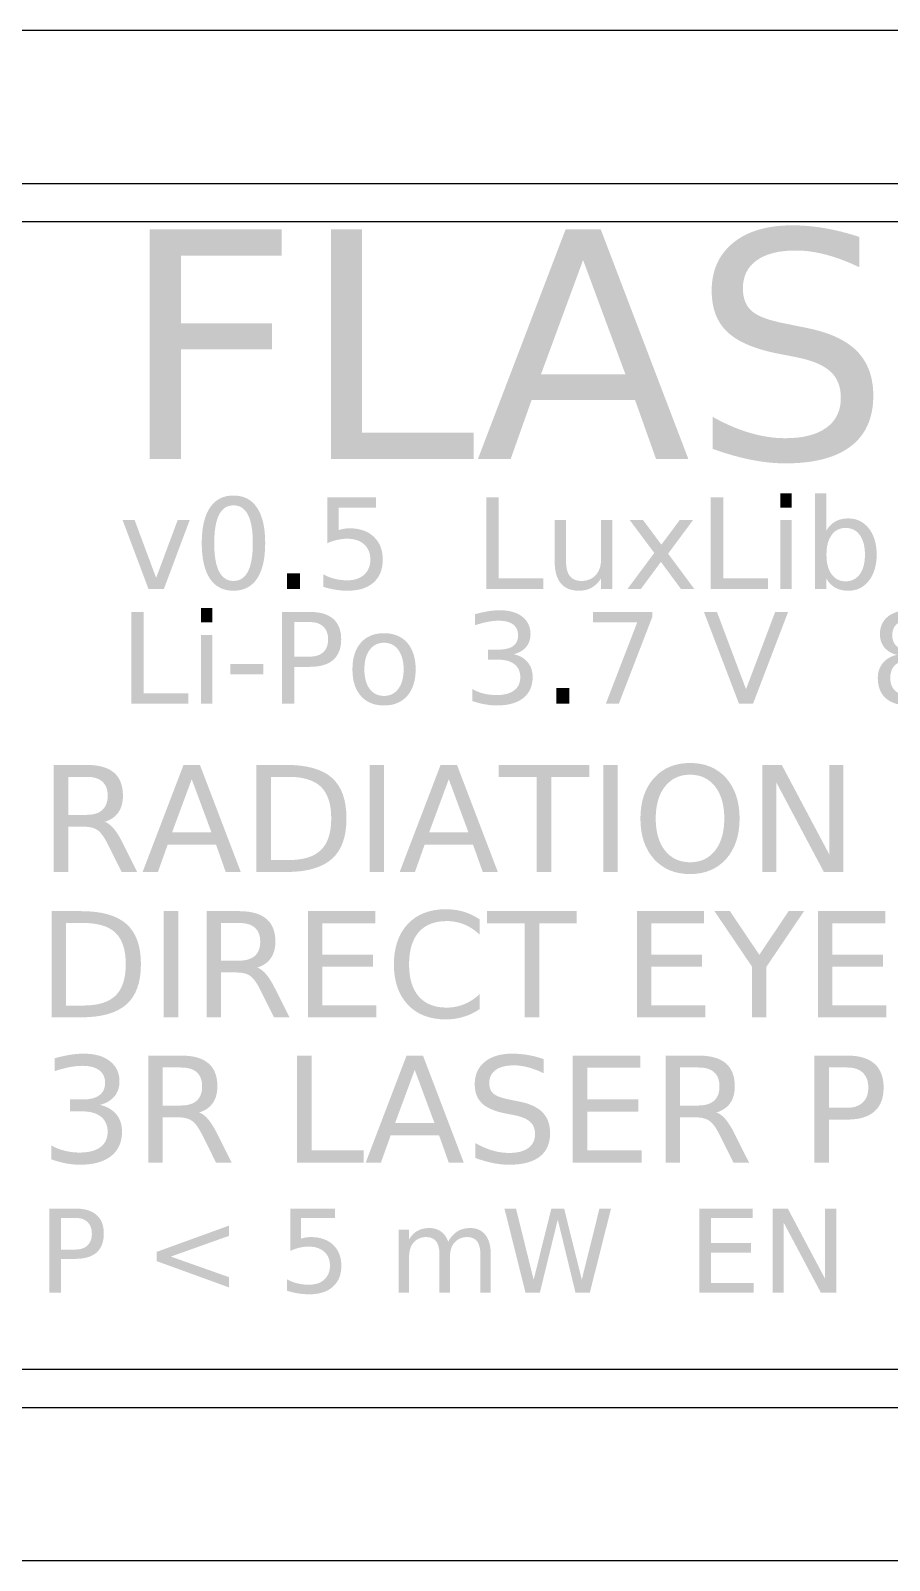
# Model space of a CAD drawing. Header units: millimetres. Extents: x 0 to 94.4, y -10 to 10.
# Drawn here: x 15.15 to 26.37, y -10 to 10 of the extents above; entities that cross this region are included whole.
import ezdxf

# ---------------------------------------------------------------- set-up
doc = ezdxf.new("R2010")
doc.units = ezdxf.units.MM
doc.layers.add('MARK', color=1, linetype='Continuous')
doc.layers.add('REF', color=8, linetype='Continuous')

msp = doc.modelspace()

# ---------------------------------------------------------------- hatches: boundary and pattern name
at = {"layer": 'MARK'}
for points in [[(16.704, 7.4), (18.428, 7.4), (18.428, 7.058), (17.11, 7.058), (17.11, 6.174), (18.299, 6.174), (18.299, 5.833), (17.11, 5.833), (17.11, 4.4), (16.704, 4.4), (16.704, 7.4)], [(19.071, 7.4), (19.477, 7.4), (19.477, 4.742), (20.938, 4.742), (20.938, 4.4), (19.071, 4.4), (19.071, 7.4)], [(21.1, 3.9), (21.262, 3.9), (21.262, 2.837), (21.847, 2.837), (21.847, 2.7), (21.1, 2.7), (21.1, 3.9)], [(24.034, 3.9), (24.197, 3.9), (24.197, 2.837), (24.781, 2.837), (24.781, 2.7), (24.034, 2.7), (24.034, 3.9)], [(24.945, 3.951), (25.093, 3.951), (25.093, 3.763), (24.945, 3.763), (24.945, 3.951)], [(16.349, 3.6), (16.506, 3.6), (16.787, 2.845), (17.068, 3.6), (17.225, 3.6), (16.888, 2.7), (16.687, 2.7), (16.349, 3.6)], [(23.802, 3.6), (23.477, 3.162), (23.819, 2.7), (23.645, 2.7), (23.383, 3.054), (23.121, 2.7), (22.946, 2.7), (23.296, 3.171), (22.976, 3.6), (23.15, 3.6), (23.389, 3.28), (23.628, 3.6), (23.802, 3.6)], [(24.945, 3.6), (25.093, 3.6), (25.093, 2.7), (24.945, 2.7), (24.945, 3.6)], [(18.497, 2.904), (18.667, 2.904), (18.667, 2.7), (18.497, 2.7), (18.497, 2.904)], [(17.372, 2.451), (17.52, 2.451), (17.52, 2.263), (17.372, 2.263), (17.372, 2.451)], [(16.462, 2.4), (16.624, 2.4), (16.624, 1.337), (17.208, 1.337), (17.208, 1.2), (16.462, 1.2), (16.462, 2.4)], [(22.497, 2.4), (23.269, 2.4), (23.269, 2.331), (22.833, 1.2), (22.663, 1.2), (23.073, 2.263), (22.497, 2.263), (22.497, 2.4)], [(24.403, 1.2), (23.945, 2.4), (24.115, 2.4), (24.495, 1.39), (24.876, 2.4), (25.045, 2.4), (24.587, 1.2), (24.403, 1.2)], [(17.372, 2.1), (17.52, 2.1), (17.52, 1.2), (17.372, 1.2), (17.372, 2.1)], [(17.755, 1.717), (18.188, 1.717), (18.188, 1.585), (17.755, 1.585), (17.755, 1.717)], [(22.015, 1.404), (22.184, 1.404), (22.184, 1.2), (22.015, 1.2), (22.015, 1.404)], [(19.576, 0.4), (19.766, 0.4), (19.766, -1), (19.576, -1), (19.576, 0.4)], [(21.262, 0.4), (22.447, 0.4), (22.447, 0.241), (21.95, 0.241), (21.95, -1), (21.759, -1), (21.759, 0.241), (21.262, 0.241), (21.262, 0.4)], [(22.629, 0.4), (22.819, 0.4), (22.819, -1), (22.629, -1), (22.629, 0.4)], [(24.707, 0.4), (24.962, 0.4), (25.583, -0.771), (25.583, 0.4), (25.767, 0.4), (25.767, -1), (25.512, -1), (24.891, 0.171), (24.891, -1), (24.707, -1), (24.707, 0.4)], [(16.887, -1.512), (17.075, -1.512), (17.075, -2.9), (16.887, -2.9), (16.887, -1.512)], [(18.771, -1.512), (19.649, -1.512), (19.649, -1.67), (18.959, -1.67), (18.959, -2.081), (19.62, -2.081), (19.62, -2.239), (18.959, -2.239), (18.959, -2.742), (19.665, -2.742), (19.665, -2.9), (18.771, -2.9), (18.771, -1.512)], [(21.111, -1.512), (22.284, -1.512), (22.284, -1.67), (21.792, -1.67), (21.792, -2.9), (21.603, -2.9), (21.603, -1.67), (21.111, -1.67), (21.111, -1.512)], [(23.071, -1.512), (23.948, -1.512), (23.948, -1.67), (23.258, -1.67), (23.258, -2.081), (23.919, -2.081), (23.919, -2.239), (23.258, -2.239), (23.258, -2.742), (23.965, -2.742), (23.965, -2.9), (23.071, -2.9), (23.071, -1.512)], [(24.083, -1.512), (24.285, -1.512), (24.669, -2.083), (25.051, -1.512), (25.253, -1.512), (24.762, -2.239), (24.762, -2.9), (24.574, -2.9), (24.574, -2.239), (24.083, -1.512)], [(25.436, -1.512), (26.314, -1.512), (26.314, -1.67), (25.624, -1.67), (25.624, -2.081), (26.285, -2.081), (26.285, -2.239), (25.624, -2.239), (25.624, -2.742), (26.33, -2.742), (26.33, -2.9), (25.436, -2.9), (25.436, -1.512)], [(18.628, -3.4), (18.818, -3.4), (18.818, -4.641), (19.499, -4.641), (19.499, -4.8), (18.628, -4.8), (18.628, -3.4)], [(22.231, -3.4), (23.116, -3.4), (23.116, -3.559), (22.42, -3.559), (22.42, -3.974), (23.087, -3.974), (23.087, -4.133), (22.42, -4.133), (22.42, -4.641), (23.133, -4.641), (23.133, -4.8), (22.231, -4.8), (22.231, -3.4)], [(21.338, -5.4), (21.489, -5.4), (21.72, -6.33), (21.951, -5.4), (22.118, -5.4), (22.349, -6.33), (22.58, -5.4), (22.731, -5.4), (22.454, -6.5), (22.267, -6.5), (22.035, -5.545), (21.801, -6.5), (21.614, -6.5), (21.338, -5.4)], [(23.887, -5.4), (24.583, -5.4), (24.583, -5.525), (24.036, -5.525), (24.036, -5.851), (24.56, -5.851), (24.56, -5.976), (24.036, -5.976), (24.036, -6.375), (24.596, -6.375), (24.596, -6.5), (23.887, -6.5), (23.887, -5.4)], [(24.841, -5.4), (25.041, -5.4), (25.529, -6.32), (25.529, -5.4), (25.673, -5.4), (25.673, -6.5), (25.473, -6.5), (24.985, -5.58), (24.985, -6.5), (24.841, -6.5), (24.841, -5.4)], [(17.739, -5.757), (16.979, -6.028), (17.739, -6.297), (17.739, -6.431), (16.795, -6.088), (16.795, -5.966), (17.739, -5.623), (17.739, -5.757)]]:
    msp.add_hatch(color=256, dxfattribs=at).paths.add_polyline_path(points)
h = msp.add_hatch(color=256, dxfattribs=at)
h.paths.add_polyline_path([(22.137, 7.4), (22.597, 7.4), (23.741, 4.4), (23.319, 4.4), (23.045, 5.17), (21.693, 5.17), (21.42, 4.4), (20.992, 4.4), (22.137, 7.4)])
h.paths.add_polyline_path([(22.366, 7), (21.816, 5.507), (22.919, 5.507), (22.366, 7)], flags=0)
h = msp.add_hatch(color=256, dxfattribs=at)
edge = h.paths.add_edge_path()
edge.add_line((25.977, 7.302), (25.977, 6.906))
edge.add_spline(control_points=[(25.977, 6.906), (25.823, 6.979), (25.678, 7.034), (25.541, 7.07), (25.404, 7.107), (25.273, 7.125), (25.145, 7.125), (24.924, 7.125), (24.754, 7.082), (24.634, 6.996), (24.514, 6.91), (24.454, 6.788), (24.454, 6.63), (24.454, 6.498), (24.494, 6.398), (24.574, 6.33), (24.653, 6.262), (24.804, 6.208), (25.027, 6.166)], knot_values=[0, 0, 0, 0, 1, 1, 1, 2, 2, 2, 3, 3, 3, 4, 4, 4, 5, 5, 5, 6, 6, 6, 6], degree=3, periodic=0)
edge.add_line((25.027, 6.166), (25.272, 6.116))
edge.add_spline(control_points=[(25.272, 6.116), (25.575, 6.058), (25.798, 5.957), (25.942, 5.812), (26.086, 5.666), (26.158, 5.472), (26.158, 5.228), (26.158, 4.937), (26.061, 4.717), (25.866, 4.567), (25.671, 4.417), (25.385, 4.342), (25.009, 4.342), (24.867, 4.342), (24.716, 4.358), (24.556, 4.39), (24.395, 4.422), (24.23, 4.47), (24.058, 4.533)], knot_values=[0, 0, 0, 0, 1, 1, 1, 2, 2, 2, 3, 3, 3, 4, 4, 4, 5, 5, 5, 6, 6, 6, 6], degree=3, periodic=0)
edge.add_line((24.058, 4.533), (24.058, 4.951))
edge.add_spline(control_points=[(24.058, 4.951), (24.223, 4.858), (24.384, 4.788), (24.542, 4.742), (24.701, 4.695), (24.856, 4.671), (25.009, 4.671), (25.24, 4.671), (25.419, 4.717), (25.545, 4.808), (25.671, 4.899), (25.734, 5.029), (25.734, 5.198), (25.734, 5.345), (25.689, 5.46), (25.598, 5.543), (25.508, 5.626), (25.36, 5.689), (25.153, 5.73)], knot_values=[0, 0, 0, 0, 1, 1, 1, 2, 2, 2, 3, 3, 3, 4, 4, 4, 5, 5, 5, 6, 6, 6, 6], degree=3, periodic=0)
edge.add_line((25.153, 5.73), (24.906, 5.778))
edge.add_spline(control_points=[(24.906, 5.778), (24.603, 5.839), (24.384, 5.933), (24.249, 6.062), (24.114, 6.19), (24.046, 6.369), (24.046, 6.598), (24.046, 6.863), (24.14, 7.072), (24.326, 7.225), (24.513, 7.378), (24.771, 7.454), (25.099, 7.454), (25.24, 7.454), (25.383, 7.442), (25.529, 7.416), (25.675, 7.391), (25.824, 7.352), (25.977, 7.302)], knot_values=[0, 0, 0, 0, 1, 1, 1, 2, 2, 2, 3, 3, 3, 4, 4, 4, 5, 5, 5, 6, 6, 6, 6], degree=3, periodic=0)
h = msp.add_hatch(color=256, dxfattribs=at)
edge = h.paths.add_edge_path()
edge.add_spline(control_points=[(17.797, 3.922), (17.932, 3.922), (18.035, 3.869), (18.106, 3.762), (18.177, 3.656), (18.212, 3.501), (18.212, 3.299), (18.212, 3.097), (18.177, 2.943), (18.106, 2.836), (18.035, 2.73), (17.932, 2.677), (17.797, 2.677), (17.663, 2.677), (17.56, 2.73), (17.489, 2.836), (17.418, 2.943), (17.383, 3.097), (17.383, 3.299), (17.383, 3.501), (17.418, 3.656), (17.489, 3.762), (17.56, 3.869), (17.663, 3.922), (17.797, 3.922)], knot_values=[0, 0, 0, 0, 1, 1, 1, 2, 2, 2, 3, 3, 3, 4, 4, 4, 5, 5, 5, 6, 6, 6, 7, 7, 7, 8, 8, 8, 8], degree=3, periodic=0)
edge = h.paths.add_edge_path(flags=0)
edge.add_spline(control_points=[(17.797, 3.793), (17.714, 3.793), (17.651, 3.752), (17.609, 3.67), (17.567, 3.587), (17.546, 3.464), (17.546, 3.299), (17.546, 3.134), (17.567, 3.011), (17.609, 2.929), (17.651, 2.846), (17.714, 2.805), (17.797, 2.805), (17.882, 2.805), (17.945, 2.846), (17.987, 2.929), (18.029, 3.011), (18.05, 3.134), (18.05, 3.299), (18.05, 3.464), (18.029, 3.587), (17.987, 3.67), (17.945, 3.752), (17.882, 3.793), (17.797, 3.793)], knot_values=[0, 0, 0, 0, 1, 1, 1, 2, 2, 2, 3, 3, 3, 4, 4, 4, 5, 5, 5, 6, 6, 6, 7, 7, 7, 8, 8, 8, 8], degree=3, periodic=0)
h = msp.add_hatch(color=256, dxfattribs=at)
edge = h.paths.add_edge_path()
edge.add_line((19.022, 3.9), (19.66, 3.9))
edge.add_line((19.66, 3.9), (19.66, 3.763))
edge.add_line((19.66, 3.763), (19.171, 3.763))
edge.add_line((19.171, 3.763), (19.171, 3.469))
edge.add_spline(control_points=[(19.171, 3.469), (19.195, 3.477), (19.218, 3.483), (19.242, 3.487), (19.265, 3.491), (19.289, 3.493), (19.312, 3.493), (19.446, 3.493), (19.553, 3.457), (19.631, 3.383), (19.709, 3.31), (19.748, 3.21), (19.748, 3.085), (19.748, 2.956), (19.708, 2.856), (19.628, 2.784), (19.547, 2.712), (19.434, 2.677), (19.288, 2.677), (19.237, 2.677), (19.186, 2.681), (19.134, 2.69), (19.081, 2.698), (19.027, 2.711), (18.972, 2.728)], knot_values=[0, 0, 0, 0, 1, 1, 1, 2, 2, 2, 3, 3, 3, 4, 4, 4, 5, 5, 5, 6, 6, 6, 7, 7, 7, 8, 8, 8, 8], degree=3, periodic=0)
edge.add_line((18.972, 2.728), (18.972, 2.891))
edge.add_spline(control_points=[(18.972, 2.891), (19.02, 2.865), (19.07, 2.845), (19.121, 2.833), (19.173, 2.82), (19.227, 2.813), (19.284, 2.813), (19.377, 2.813), (19.45, 2.838), (19.505, 2.886), (19.559, 2.935), (19.586, 3.001), (19.586, 3.085), (19.586, 3.169), (19.559, 3.235), (19.505, 3.284), (19.45, 3.332), (19.377, 3.357), (19.284, 3.357), (19.241, 3.357), (19.198, 3.352), (19.155, 3.342), (19.111, 3.333), (19.067, 3.318), (19.022, 3.297)], knot_values=[0, 0, 0, 0, 1, 1, 1, 2, 2, 2, 3, 3, 3, 4, 4, 4, 5, 5, 5, 6, 6, 6, 7, 7, 7, 8, 8, 8, 8], degree=3, periodic=0)
edge.add_line((19.022, 3.297), (19.022, 3.9))
h = msp.add_hatch(color=256, dxfattribs=at)
edge = h.paths.add_edge_path()
edge.add_spline(control_points=[(25.546, 3.464), (25.577, 3.517), (25.616, 3.557), (25.663, 3.583), (25.711, 3.609), (25.767, 3.622), (25.833, 3.622), (25.943, 3.622), (26.031, 3.578), (26.1, 3.492), (26.168, 3.405), (26.202, 3.291), (26.202, 3.149), (26.202, 3.008), (26.168, 2.894), (26.1, 2.807), (26.031, 2.72), (25.943, 2.677), (25.833, 2.677), (25.767, 2.677), (25.711, 2.69), (25.663, 2.716), (25.616, 2.742), (25.577, 2.781), (25.546, 2.835)], knot_values=[0, 0, 0, 0, 1, 1, 1, 2, 2, 2, 3, 3, 3, 4, 4, 4, 5, 5, 5, 6, 6, 6, 7, 7, 7, 8, 8, 8, 8], degree=3, periodic=0)
edge.add_line((25.546, 2.835), (25.546, 2.7))
edge.add_line((25.546, 2.7), (25.397, 2.7))
edge.add_line((25.397, 2.7), (25.397, 3.951))
edge.add_line((25.397, 3.951), (25.546, 3.951))
edge.add_line((25.546, 3.951), (25.546, 3.464))
edge = h.paths.add_edge_path(flags=0)
edge.add_spline(control_points=[(26.049, 3.149), (26.049, 3.258), (26.026, 3.343), (25.982, 3.405), (25.937, 3.467), (25.875, 3.498), (25.797, 3.498), (25.719, 3.498), (25.657, 3.467), (25.613, 3.405), (25.568, 3.343), (25.546, 3.258), (25.546, 3.149), (25.546, 3.041), (25.568, 2.955), (25.613, 2.893), (25.657, 2.831), (25.719, 2.8), (25.797, 2.8), (25.875, 2.8), (25.937, 2.831), (25.982, 2.893), (26.026, 2.955), (26.049, 3.041), (26.049, 3.149)], knot_values=[0, 0, 0, 0, 1, 1, 1, 2, 2, 2, 3, 3, 3, 4, 4, 4, 5, 5, 5, 6, 6, 6, 7, 7, 7, 8, 8, 8, 8], degree=3, periodic=0)
h = msp.add_hatch(color=256, dxfattribs=at)
edge = h.paths.add_edge_path()
edge.add_line((21.995, 3.055), (21.995, 3.6))
edge.add_line((21.995, 3.6), (22.143, 3.6))
edge.add_line((22.143, 3.6), (22.143, 3.061))
edge.add_spline(control_points=[(22.143, 3.061), (22.143, 2.976), (22.16, 2.912), (22.193, 2.869), (22.226, 2.827), (22.276, 2.805), (22.343, 2.805), (22.422, 2.805), (22.486, 2.831), (22.532, 2.882), (22.578, 2.933), (22.601, 3.002), (22.601, 3.09)], knot_values=[0, 0, 0, 0, 1, 1, 1, 2, 2, 2, 3, 3, 3, 4, 4, 4, 4], degree=3, periodic=0)
edge.add_line((22.601, 3.09), (22.601, 3.6))
edge.add_line((22.601, 3.6), (22.749, 3.6))
edge.add_line((22.749, 3.6), (22.749, 2.7))
edge.add_line((22.749, 2.7), (22.601, 2.7))
edge.add_line((22.601, 2.7), (22.601, 2.838))
edge.add_spline(control_points=[(22.601, 2.838), (22.566, 2.784), (22.524, 2.743), (22.476, 2.716), (22.429, 2.69), (22.374, 2.677), (22.311, 2.677), (22.208, 2.677), (22.129, 2.709), (22.076, 2.773), (22.022, 2.837), (21.995, 2.931), (21.995, 3.055)], knot_values=[0, 0, 0, 0, 1, 1, 1, 2, 2, 2, 3, 3, 3, 4, 4, 4, 4], degree=3, periodic=0)
h = msp.add_hatch(color=256, dxfattribs=at)
edge = h.paths.add_edge_path()
edge.add_spline(control_points=[(21.459, 1.847), (21.537, 1.83), (21.598, 1.796), (21.641, 1.743), (21.685, 1.691), (21.707, 1.626), (21.707, 1.549), (21.707, 1.43), (21.666, 1.339), (21.585, 1.274), (21.503, 1.209), (21.387, 1.177), (21.237, 1.177), (21.187, 1.177), (21.135, 1.182), (21.082, 1.192), (21.029, 1.201), (20.974, 1.216), (20.917, 1.236)], knot_values=[0, 0, 0, 0, 1, 1, 1, 2, 2, 2, 3, 3, 3, 4, 4, 4, 5, 5, 5, 6, 6, 6, 6], degree=3, periodic=0)
edge.add_line((20.917, 1.236), (20.917, 1.393))
edge.add_spline(control_points=[(20.917, 1.393), (20.962, 1.367), (21.011, 1.347), (21.065, 1.333), (21.118, 1.32), (21.174, 1.313), (21.233, 1.313), (21.334, 1.313), (21.412, 1.333), (21.465, 1.374), (21.519, 1.414), (21.545, 1.472), (21.545, 1.549), (21.545, 1.62), (21.52, 1.675), (21.471, 1.715), (21.421, 1.755), (21.352, 1.775), (21.264, 1.775)], knot_values=[0, 0, 0, 0, 1, 1, 1, 2, 2, 2, 3, 3, 3, 4, 4, 4, 5, 5, 5, 6, 6, 6, 6], degree=3, periodic=0)
edge.add_line((21.264, 1.775), (21.124, 1.775))
edge.add_line((21.124, 1.775), (21.124, 1.908))
edge.add_line((21.124, 1.908), (21.27, 1.908))
edge.add_spline(control_points=[(21.27, 1.908), (21.35, 1.908), (21.411, 1.924), (21.454, 1.956), (21.496, 1.988), (21.517, 2.034), (21.517, 2.094), (21.517, 2.155), (21.495, 2.203), (21.452, 2.236), (21.408, 2.269), (21.345, 2.285), (21.264, 2.285), (21.219, 2.285), (21.172, 2.28), (21.121, 2.271), (21.07, 2.261), (21.014, 2.246), (20.953, 2.226)], knot_values=[0, 0, 0, 0, 1, 1, 1, 2, 2, 2, 3, 3, 3, 4, 4, 4, 5, 5, 5, 6, 6, 6, 6], degree=3, periodic=0)
edge.add_line((20.953, 2.226), (20.953, 2.37))
edge.add_spline(control_points=[(20.953, 2.37), (21.015, 2.387), (21.072, 2.4), (21.126, 2.409), (21.18, 2.417), (21.231, 2.422), (21.278, 2.422), (21.402, 2.422), (21.499, 2.394), (21.571, 2.338), (21.643, 2.282), (21.679, 2.206), (21.679, 2.111), (21.679, 2.044), (21.66, 1.988), (21.622, 1.942), (21.584, 1.896), (21.529, 1.865), (21.459, 1.847)], knot_values=[0, 0, 0, 0, 1, 1, 1, 2, 2, 2, 3, 3, 3, 4, 4, 4, 5, 5, 5, 6, 6, 6, 6], degree=3, periodic=0)
h = msp.add_hatch(color=256, dxfattribs=at)
edge = h.paths.add_edge_path()
edge.add_spline(control_points=[(26.466, 1.839), (26.396, 1.856), (26.342, 1.889), (26.303, 1.936), (26.264, 1.984), (26.245, 2.042), (26.245, 2.111), (26.245, 2.207), (26.279, 2.282), (26.347, 2.338), (26.416, 2.394), (26.509, 2.422), (26.628, 2.422), (26.748, 2.422), (26.841, 2.394), (26.91, 2.338), (26.978, 2.282), (27.012, 2.207), (27.012, 2.111), (27.012, 2.042), (26.992, 1.984), (26.953, 1.936), (26.914, 1.889), (26.86, 1.856), (26.791, 1.839)], knot_values=[0, 0, 0, 0, 1, 1, 1, 2, 2, 2, 3, 3, 3, 4, 4, 4, 5, 5, 5, 6, 6, 6, 7, 7, 7, 8, 8, 8, 8], degree=3, periodic=0)
edge.add_spline(control_points=[(26.791, 1.839), (26.87, 1.821), (26.931, 1.785), (26.974, 1.732), (27.018, 1.679), (27.04, 1.614), (27.04, 1.538), (27.04, 1.421), (27.004, 1.332), (26.933, 1.27), (26.862, 1.208), (26.761, 1.177), (26.628, 1.177), (26.496, 1.177), (26.394, 1.208), (26.323, 1.27), (26.252, 1.332), (26.217, 1.421), (26.217, 1.538), (26.217, 1.614), (26.239, 1.679), (26.283, 1.732), (26.327, 1.785), (26.388, 1.821), (26.466, 1.839)], knot_values=[0, 0, 0, 0, 1, 1, 1, 2, 2, 2, 3, 3, 3, 4, 4, 4, 5, 5, 5, 6, 6, 6, 7, 7, 7, 8, 8, 8, 8], degree=3, periodic=0)
edge = h.paths.add_edge_path(flags=0)
edge.add_spline(control_points=[(26.628, 1.77), (26.551, 1.77), (26.49, 1.749), (26.446, 1.708), (26.402, 1.667), (26.38, 1.61), (26.38, 1.538), (26.38, 1.465), (26.402, 1.408), (26.446, 1.367), (26.49, 1.326), (26.551, 1.305), (26.628, 1.305), (26.705, 1.305), (26.766, 1.326), (26.811, 1.368), (26.855, 1.409), (26.877, 1.466), (26.877, 1.538), (26.877, 1.61), (26.855, 1.667), (26.811, 1.708), (26.767, 1.749), (26.706, 1.77), (26.628, 1.77)], knot_values=[0, 0, 0, 0, 1, 1, 1, 2, 2, 2, 3, 3, 3, 4, 4, 4, 5, 5, 5, 6, 6, 6, 7, 7, 7, 8, 8, 8, 8], degree=3, periodic=0)
edge = h.paths.add_edge_path(flags=0)
edge.add_spline(control_points=[(26.406, 2.095), (26.406, 2.033), (26.426, 1.985), (26.465, 1.95), (26.503, 1.915), (26.558, 1.898), (26.628, 1.898), (26.698, 1.898), (26.752, 1.915), (26.792, 1.95), (26.831, 1.985), (26.851, 2.033), (26.851, 2.095), (26.851, 2.158), (26.831, 2.206), (26.792, 2.241), (26.752, 2.276), (26.698, 2.293), (26.628, 2.293), (26.558, 2.293), (26.503, 2.276), (26.465, 2.241), (26.426, 2.206), (26.406, 2.158), (26.406, 2.095)], knot_values=[0, 0, 0, 0, 1, 1, 1, 2, 2, 2, 3, 3, 3, 4, 4, 4, 5, 5, 5, 6, 6, 6, 7, 7, 7, 8, 8, 8, 8], degree=3, periodic=0)
h = msp.add_hatch(color=256, dxfattribs=at)
edge = h.paths.add_edge_path()
edge.add_line((18.43, 2.4), (18.796, 2.4))
edge.add_spline(control_points=[(18.796, 2.4), (18.931, 2.4), (19.033, 2.37), (19.101, 2.309), (19.17, 2.248), (19.205, 2.159), (19.205, 2.042), (19.205, 1.923), (19.17, 1.834), (19.101, 1.773), (19.033, 1.713), (18.931, 1.682), (18.796, 1.682)], knot_values=[0, 0, 0, 0, 1, 1, 1, 2, 2, 2, 3, 3, 3, 4, 4, 4, 4], degree=3, periodic=0)
edge.add_line((18.796, 1.682), (18.592, 1.682))
edge.add_line((18.592, 1.682), (18.592, 1.2))
edge.add_line((18.592, 1.2), (18.43, 1.2))
edge.add_line((18.43, 1.2), (18.43, 2.4))
edge = h.paths.add_edge_path(flags=0)
edge.add_line((18.592, 2.267), (18.592, 1.816))
edge.add_line((18.592, 1.816), (18.796, 1.816))
edge.add_spline(control_points=[(18.796, 1.816), (18.872, 1.816), (18.93, 1.835), (18.972, 1.874), (19.013, 1.913), (19.034, 1.969), (19.034, 2.042), (19.034, 2.113), (19.013, 2.169), (18.972, 2.208), (18.93, 2.247), (18.872, 2.267), (18.796, 2.267)], knot_values=[0, 0, 0, 0, 1, 1, 1, 2, 2, 2, 3, 3, 3, 4, 4, 4, 4], degree=3, periodic=0)
edge.add_line((18.796, 2.267), (18.592, 2.267))
h = msp.add_hatch(color=256, dxfattribs=at)
edge = h.paths.add_edge_path()
edge.add_spline(control_points=[(19.765, 2.122), (19.894, 2.122), (19.995, 2.08), (20.068, 1.997), (20.141, 1.913), (20.178, 1.797), (20.178, 1.649), (20.178, 1.502), (20.141, 1.386), (20.068, 1.302), (19.995, 1.219), (19.894, 1.177), (19.765, 1.177), (19.636, 1.177), (19.535, 1.219), (19.462, 1.302), (19.388, 1.386), (19.352, 1.502), (19.352, 1.649), (19.352, 1.797), (19.388, 1.913), (19.462, 1.997), (19.535, 2.08), (19.636, 2.122), (19.765, 2.122)], knot_values=[0, 0, 0, 0, 1, 1, 1, 2, 2, 2, 3, 3, 3, 4, 4, 4, 5, 5, 5, 6, 6, 6, 7, 7, 7, 8, 8, 8, 8], degree=3, periodic=0)
edge = h.paths.add_edge_path(flags=0)
edge.add_spline(control_points=[(19.765, 1.997), (19.686, 1.997), (19.623, 1.966), (19.577, 1.904), (19.531, 1.842), (19.508, 1.757), (19.508, 1.649), (19.508, 1.542), (19.531, 1.457), (19.576, 1.395), (19.622, 1.333), (19.685, 1.302), (19.765, 1.302), (19.844, 1.302), (19.906, 1.333), (19.952, 1.395), (19.998, 1.457), (20.021, 1.542), (20.021, 1.649), (20.021, 1.756), (19.998, 1.84), (19.952, 1.903), (19.906, 1.965), (19.844, 1.997), (19.765, 1.997)], knot_values=[0, 0, 0, 0, 1, 1, 1, 2, 2, 2, 3, 3, 3, 4, 4, 4, 5, 5, 5, 6, 6, 6, 7, 7, 7, 8, 8, 8, 8], degree=3, periodic=0)
h = msp.add_hatch(color=256, dxfattribs=at)
edge = h.paths.add_edge_path()
edge.add_spline(control_points=[(23.764, 0.425), (23.96, 0.425), (24.117, 0.36), (24.235, 0.228), (24.352, 0.096), (24.411, -0.08), (24.411, -0.301), (24.411, -0.522), (24.352, -0.698), (24.235, -0.83), (24.117, -0.961), (23.96, -1.027), (23.764, -1.027), (23.567, -1.027), (23.41, -0.962), (23.292, -0.83), (23.174, -0.699), (23.115, -0.523), (23.115, -0.301), (23.115, -0.08), (23.174, 0.096), (23.292, 0.228), (23.41, 0.36), (23.567, 0.425), (23.764, 0.425)], knot_values=[0, 0, 0, 0, 1, 1, 1, 2, 2, 2, 3, 3, 3, 4, 4, 4, 5, 5, 5, 6, 6, 6, 7, 7, 7, 8, 8, 8, 8], degree=3, periodic=0)
edge = h.paths.add_edge_path(flags=0)
edge.add_spline(control_points=[(23.764, 0.272), (23.627, 0.272), (23.517, 0.22), (23.436, 0.118), (23.355, 0.015), (23.315, -0.124), (23.315, -0.301), (23.315, -0.478), (23.355, -0.617), (23.436, -0.72), (23.517, -0.822), (23.627, -0.873), (23.764, -0.873), (23.902, -0.873), (24.01, -0.822), (24.091, -0.72), (24.171, -0.617), (24.211, -0.478), (24.211, -0.301), (24.211, -0.124), (24.171, 0.015), (24.091, 0.118), (24.01, 0.22), (23.902, 0.272), (23.764, 0.272)], knot_values=[0, 0, 0, 0, 1, 1, 1, 2, 2, 2, 3, 3, 3, 4, 4, 4, 5, 5, 5, 6, 6, 6, 7, 7, 7, 8, 8, 8, 8], degree=3, periodic=0)
h = msp.add_hatch(color=256, dxfattribs=at)
edge = h.paths.add_edge_path()
edge.add_spline(control_points=[(16.113, -0.344), (16.154, -0.357), (16.193, -0.387), (16.232, -0.432), (16.27, -0.477), (16.309, -0.539), (16.348, -0.617)], knot_values=[0, 0, 0, 0, 1, 1, 1, 2, 2, 2, 2], degree=3, periodic=0)
edge.add_line((16.348, -0.617), (16.54, -1))
edge.add_line((16.54, -1), (16.336, -1))
edge.add_line((16.336, -1), (16.157, -0.641))
edge.add_spline(control_points=[(16.157, -0.641), (16.111, -0.547), (16.066, -0.485), (16.023, -0.454), (15.979, -0.424), (15.92, -0.408), (15.845, -0.408)], knot_values=[0, 0, 0, 0, 1, 1, 1, 2, 2, 2, 2], degree=3, periodic=0)
edge.add_line((15.845, -0.408), (15.639, -0.408))
edge.add_line((15.639, -0.408), (15.639, -1))
edge.add_line((15.639, -1), (15.449, -1))
edge.add_line((15.449, -1), (15.449, 0.4))
edge.add_line((15.449, 0.4), (15.877, 0.4))
edge.add_spline(control_points=[(15.877, 0.4), (16.037, 0.4), (16.156, 0.367), (16.235, 0.3), (16.314, 0.233), (16.353, 0.132), (16.353, -0.003), (16.353, -0.091), (16.333, -0.165), (16.292, -0.223), (16.251, -0.281), (16.191, -0.321), (16.113, -0.344)], knot_values=[0, 0, 0, 0, 1, 1, 1, 2, 2, 2, 3, 3, 3, 4, 4, 4, 4], degree=3, periodic=0)
edge = h.paths.add_edge_path(flags=0)
edge.add_line((15.639, 0.244), (15.639, -0.253))
edge.add_line((15.639, -0.253), (15.877, -0.253))
edge.add_spline(control_points=[(15.877, -0.253), (15.968, -0.253), (16.037, -0.232), (16.084, -0.189), (16.13, -0.147), (16.154, -0.085), (16.154, -0.003), (16.154, 0.079), (16.13, 0.14), (16.084, 0.182), (16.037, 0.224), (15.968, 0.244), (15.877, 0.244)], knot_values=[0, 0, 0, 0, 1, 1, 1, 2, 2, 2, 3, 3, 3, 4, 4, 4, 4], degree=3, periodic=0)
edge.add_line((15.877, 0.244), (15.639, 0.244))
h = msp.add_hatch(color=256, dxfattribs=at)
h.paths.add_polyline_path([(17.145, 0.4), (17.359, 0.4), (17.893, -1), (17.696, -1), (17.569, -0.641), (16.938, -0.641), (16.81, -1), (16.61, -1), (17.145, 0.4)])
h.paths.add_polyline_path([(17.252, 0.213), (16.995, -0.483), (17.51, -0.483), (17.252, 0.213)], flags=0)
h = msp.add_hatch(color=256, dxfattribs=at)
edge = h.paths.add_edge_path()
edge.add_line((18.097, 0.4), (18.487, 0.4))
edge.add_spline(control_points=[(18.487, 0.4), (18.758, 0.4), (18.957, 0.344), (19.084, 0.231), (19.211, 0.118), (19.274, -0.059), (19.274, -0.299), (19.274, -0.54), (19.211, -0.717), (19.083, -0.83), (18.955, -0.943), (18.757, -1), (18.487, -1)], knot_values=[0, 0, 0, 0, 1, 1, 1, 2, 2, 2, 3, 3, 3, 4, 4, 4, 4], degree=3, periodic=0)
edge.add_line((18.487, -1), (18.097, -1))
edge.add_line((18.097, -1), (18.097, 0.4))
edge = h.paths.add_edge_path(flags=0)
edge.add_line((18.287, 0.244), (18.287, -0.844))
edge.add_line((18.287, -0.844), (18.516, -0.844))
edge.add_spline(control_points=[(18.516, -0.844), (18.709, -0.844), (18.85, -0.801), (18.94, -0.713), (19.03, -0.626), (19.075, -0.487), (19.075, -0.299), (19.075, -0.111), (19.03, 0.026), (18.94, 0.114), (18.85, 0.201), (18.709, 0.244), (18.516, 0.244)], knot_values=[0, 0, 0, 0, 1, 1, 1, 2, 2, 2, 3, 3, 3, 4, 4, 4, 4], degree=3, periodic=0)
edge.add_line((18.516, 0.244), (18.287, 0.244))
h = msp.add_hatch(color=256, dxfattribs=at)
h.paths.add_polyline_path([(20.504, 0.4), (20.718, 0.4), (21.252, -1), (21.055, -1), (20.927, -0.641), (20.296, -0.641), (20.169, -1), (19.969, -1), (20.504, 0.4)])
h.paths.add_polyline_path([(20.611, 0.213), (20.354, -0.483), (20.868, -0.483), (20.611, 0.213)], flags=0)
h = msp.add_hatch(color=256, dxfattribs=at)
edge = h.paths.add_edge_path()
edge.add_line((15.421, -1.512), (15.807, -1.512))
edge.add_spline(control_points=[(15.807, -1.512), (16.076, -1.512), (16.273, -1.568), (16.399, -1.68), (16.525, -1.792), (16.588, -1.967), (16.588, -2.205), (16.588, -2.444), (16.525, -2.62), (16.398, -2.732), (16.272, -2.844), (16.075, -2.9), (15.807, -2.9)], knot_values=[0, 0, 0, 0, 1, 1, 1, 2, 2, 2, 3, 3, 3, 4, 4, 4, 4], degree=3, periodic=0)
edge.add_line((15.807, -2.9), (15.421, -2.9))
edge.add_line((15.421, -2.9), (15.421, -1.512))
edge = h.paths.add_edge_path(flags=0)
edge.add_line((15.609, -1.667), (15.609, -2.746))
edge.add_line((15.609, -2.746), (15.836, -2.746))
edge.add_spline(control_points=[(15.836, -2.746), (16.027, -2.746), (16.168, -2.702), (16.257, -2.616), (16.346, -2.529), (16.39, -2.392), (16.39, -2.205), (16.39, -2.019), (16.346, -1.883), (16.257, -1.796), (16.168, -1.71), (16.027, -1.667), (15.836, -1.667)], knot_values=[0, 0, 0, 0, 1, 1, 1, 2, 2, 2, 3, 3, 3, 4, 4, 4, 4], degree=3, periodic=0)
edge.add_line((15.836, -1.667), (15.609, -1.667))
h = msp.add_hatch(color=256, dxfattribs=at)
edge = h.paths.add_edge_path()
edge.add_spline(control_points=[(18.107, -2.249), (18.147, -2.263), (18.186, -2.292), (18.224, -2.337), (18.262, -2.381), (18.301, -2.443), (18.339, -2.521)], knot_values=[0, 0, 0, 0, 1, 1, 1, 2, 2, 2, 2], degree=3, periodic=0)
edge.add_line((18.339, -2.521), (18.53, -2.9))
edge.add_line((18.53, -2.9), (18.328, -2.9))
edge.add_line((18.328, -2.9), (18.15, -2.544))
edge.add_spline(control_points=[(18.15, -2.544), (18.104, -2.451), (18.06, -2.389), (18.017, -2.359), (17.974, -2.329), (17.915, -2.314), (17.841, -2.314)], knot_values=[0, 0, 0, 0, 1, 1, 1, 2, 2, 2, 2], degree=3, periodic=0)
edge.add_line((17.841, -2.314), (17.636, -2.314))
edge.add_line((17.636, -2.314), (17.636, -2.9))
edge.add_line((17.636, -2.9), (17.449, -2.9))
edge.add_line((17.449, -2.9), (17.449, -1.512))
edge.add_line((17.449, -1.512), (17.872, -1.512))
edge.add_spline(control_points=[(17.872, -1.512), (18.031, -1.512), (18.149, -1.546), (18.227, -1.612), (18.306, -1.678), (18.345, -1.778), (18.345, -1.912), (18.345, -1.999), (18.324, -2.072), (18.284, -2.129), (18.243, -2.187), (18.184, -2.227), (18.107, -2.249)], knot_values=[0, 0, 0, 0, 1, 1, 1, 2, 2, 2, 3, 3, 3, 4, 4, 4, 4], degree=3, periodic=0)
edge = h.paths.add_edge_path(flags=0)
edge.add_line((17.636, -1.667), (17.636, -2.159))
edge.add_line((17.636, -2.159), (17.872, -2.159))
edge.add_spline(control_points=[(17.872, -2.159), (17.963, -2.159), (18.031, -2.138), (18.077, -2.097), (18.124, -2.055), (18.147, -1.993), (18.147, -1.912), (18.147, -1.831), (18.124, -1.77), (18.077, -1.728), (18.031, -1.687), (17.963, -1.667), (17.872, -1.667)], knot_values=[0, 0, 0, 0, 1, 1, 1, 2, 2, 2, 3, 3, 3, 4, 4, 4, 4], degree=3, periodic=0)
edge.add_line((17.872, -1.667), (17.636, -1.667))
h = msp.add_hatch(color=256, dxfattribs=at)
edge = h.paths.add_edge_path()
edge.add_line((21.013, -1.619), (21.013, -1.817))
edge.add_spline(control_points=[(21.013, -1.817), (20.95, -1.758), (20.882, -1.714), (20.811, -1.685), (20.739, -1.656), (20.663, -1.642), (20.583, -1.642), (20.424, -1.642), (20.303, -1.69), (20.218, -1.787), (20.134, -1.884), (20.092, -2.024), (20.092, -2.208), (20.092, -2.39), (20.134, -2.53), (20.218, -2.627), (20.303, -2.724), (20.424, -2.773), (20.583, -2.773), (20.663, -2.773), (20.739, -2.758), (20.811, -2.729), (20.882, -2.7), (20.95, -2.656), (21.013, -2.597)], knot_values=[0, 0, 0, 0, 1, 1, 1, 2, 2, 2, 3, 3, 3, 4, 4, 4, 5, 5, 5, 6, 6, 6, 7, 7, 7, 8, 8, 8, 8], degree=3, periodic=0)
edge.add_line((21.013, -2.597), (21.013, -2.793))
edge.add_spline(control_points=[(21.013, -2.793), (20.947, -2.838), (20.878, -2.871), (20.804, -2.893), (20.731, -2.916), (20.653, -2.927), (20.571, -2.927), (20.361, -2.927), (20.196, -2.863), (20.075, -2.734), (19.954, -2.606), (19.894, -2.43), (19.894, -2.208), (19.894, -1.985), (19.954, -1.809), (20.075, -1.68), (20.196, -1.552), (20.361, -1.487), (20.571, -1.487), (20.655, -1.487), (20.733, -1.498), (20.806, -1.52), (20.88, -1.542), (20.949, -1.575), (21.013, -1.619)], knot_values=[0, 0, 0, 0, 1, 1, 1, 2, 2, 2, 3, 3, 3, 4, 4, 4, 5, 5, 5, 6, 6, 6, 7, 7, 7, 8, 8, 8, 8], degree=3, periodic=0)
h = msp.add_hatch(color=256, dxfattribs=at)
edge = h.paths.add_edge_path()
edge.add_spline(control_points=[(16.052, -4.045), (16.143, -4.065), (16.214, -4.105), (16.265, -4.166), (16.316, -4.227), (16.341, -4.303), (16.341, -4.393), (16.341, -4.531), (16.294, -4.638), (16.199, -4.714), (16.104, -4.789), (15.969, -4.827), (15.794, -4.827), (15.735, -4.827), (15.674, -4.821), (15.612, -4.81), (15.55, -4.798), (15.486, -4.781), (15.419, -4.758)], knot_values=[0, 0, 0, 0, 1, 1, 1, 2, 2, 2, 3, 3, 3, 4, 4, 4, 5, 5, 5, 6, 6, 6, 6], degree=3, periodic=0)
edge.add_line((15.419, -4.758), (15.419, -4.575))
edge.add_spline(control_points=[(15.419, -4.575), (15.472, -4.606), (15.529, -4.629), (15.592, -4.644), (15.654, -4.66), (15.72, -4.668), (15.788, -4.668), (15.907, -4.668), (15.997, -4.644), (16.059, -4.597), (16.122, -4.551), (16.153, -4.482), (16.153, -4.393), (16.153, -4.311), (16.124, -4.246), (16.066, -4.199), (16.008, -4.153), (15.928, -4.13), (15.824, -4.13)], knot_values=[0, 0, 0, 0, 1, 1, 1, 2, 2, 2, 3, 3, 3, 4, 4, 4, 5, 5, 5, 6, 6, 6, 6], degree=3, periodic=0)
edge.add_line((15.824, -4.13), (15.661, -4.13))
edge.add_line((15.661, -4.13), (15.661, -3.974))
edge.add_line((15.661, -3.974), (15.832, -3.974))
edge.add_spline(control_points=[(15.832, -3.974), (15.925, -3.974), (15.996, -3.955), (16.046, -3.918), (16.095, -3.881), (16.12, -3.827), (16.12, -3.757), (16.12, -3.685), (16.094, -3.63), (16.043, -3.592), (15.992, -3.553), (15.919, -3.534), (15.824, -3.534), (15.773, -3.534), (15.717, -3.54), (15.658, -3.551), (15.598, -3.562), (15.533, -3.58), (15.462, -3.603)], knot_values=[0, 0, 0, 0, 1, 1, 1, 2, 2, 2, 3, 3, 3, 4, 4, 4, 5, 5, 5, 6, 6, 6, 6], degree=3, periodic=0)
edge.add_line((15.462, -3.603), (15.462, -3.435))
edge.add_spline(control_points=[(15.462, -3.435), (15.533, -3.415), (15.601, -3.4), (15.664, -3.39), (15.726, -3.38), (15.786, -3.375), (15.841, -3.375), (15.985, -3.375), (16.099, -3.407), (16.183, -3.473), (16.266, -3.538), (16.308, -3.626), (16.308, -3.738), (16.308, -3.815), (16.286, -3.881), (16.242, -3.934), (16.197, -3.987), (16.134, -4.025), (16.052, -4.045)], knot_values=[0, 0, 0, 0, 1, 1, 1, 2, 2, 2, 3, 3, 3, 4, 4, 4, 5, 5, 5, 6, 6, 6, 6], degree=3, periodic=0)
h = msp.add_hatch(color=256, dxfattribs=at)
edge = h.paths.add_edge_path()
edge.add_spline(control_points=[(17.347, -4.144), (17.388, -4.157), (17.427, -4.187), (17.466, -4.232), (17.504, -4.277), (17.543, -4.339), (17.582, -4.417)], knot_values=[0, 0, 0, 0, 1, 1, 1, 2, 2, 2, 2], degree=3, periodic=0)
edge.add_line((17.582, -4.417), (17.774, -4.8))
edge.add_line((17.774, -4.8), (17.57, -4.8))
edge.add_line((17.57, -4.8), (17.391, -4.441))
edge.add_spline(control_points=[(17.391, -4.441), (17.345, -4.347), (17.3, -4.285), (17.257, -4.254), (17.213, -4.224), (17.154, -4.208), (17.079, -4.208)], knot_values=[0, 0, 0, 0, 1, 1, 1, 2, 2, 2, 2], degree=3, periodic=0)
edge.add_line((17.079, -4.208), (16.873, -4.208))
edge.add_line((16.873, -4.208), (16.873, -4.8))
edge.add_line((16.873, -4.8), (16.683, -4.8))
edge.add_line((16.683, -4.8), (16.683, -3.4))
edge.add_line((16.683, -3.4), (17.111, -3.4))
edge.add_spline(control_points=[(17.111, -3.4), (17.271, -3.4), (17.39, -3.433), (17.469, -3.5), (17.548, -3.567), (17.587, -3.668), (17.587, -3.803), (17.587, -3.891), (17.567, -3.965), (17.526, -4.023), (17.485, -4.081), (17.425, -4.121), (17.347, -4.144)], knot_values=[0, 0, 0, 0, 1, 1, 1, 2, 2, 2, 3, 3, 3, 4, 4, 4, 4], degree=3, periodic=0)
edge = h.paths.add_edge_path(flags=0)
edge.add_line((16.873, -3.556), (16.873, -4.053))
edge.add_line((16.873, -4.053), (17.111, -4.053))
edge.add_spline(control_points=[(17.111, -4.053), (17.202, -4.053), (17.271, -4.032), (17.318, -3.989), (17.364, -3.947), (17.388, -3.885), (17.388, -3.803), (17.388, -3.721), (17.364, -3.66), (17.318, -3.618), (17.271, -3.576), (17.202, -3.556), (17.111, -3.556)], knot_values=[0, 0, 0, 0, 1, 1, 1, 2, 2, 2, 3, 3, 3, 4, 4, 4, 4], degree=3, periodic=0)
edge.add_line((17.111, -3.556), (16.873, -3.556))
h = msp.add_hatch(color=256, dxfattribs=at)
h.paths.add_polyline_path([(20.059, -3.4), (20.274, -3.4), (20.807, -4.8), (20.611, -4.8), (20.483, -4.441), (19.852, -4.441), (19.724, -4.8), (19.525, -4.8), (20.059, -3.4)])
h.paths.add_polyline_path([(20.166, -3.587), (19.909, -4.283), (20.424, -4.283), (20.166, -3.587)], flags=0)
h = msp.add_hatch(color=256, dxfattribs=at)
edge = h.paths.add_edge_path()
edge.add_line((21.851, -3.446), (21.851, -3.631))
edge.add_spline(control_points=[(21.851, -3.631), (21.779, -3.596), (21.711, -3.571), (21.648, -3.554), (21.584, -3.537), (21.522, -3.528), (21.463, -3.528), (21.36, -3.528), (21.28, -3.548), (21.224, -3.588), (21.168, -3.628), (21.14, -3.685), (21.14, -3.759), (21.14, -3.821), (21.159, -3.868), (21.196, -3.899), (21.233, -3.931), (21.304, -3.956), (21.408, -3.976)], knot_values=[0, 0, 0, 0, 1, 1, 1, 2, 2, 2, 3, 3, 3, 4, 4, 4, 5, 5, 5, 6, 6, 6, 6], degree=3, periodic=0)
edge.add_line((21.408, -3.976), (21.522, -3.999))
edge.add_spline(control_points=[(21.522, -3.999), (21.663, -4.026), (21.767, -4.073), (21.835, -4.141), (21.902, -4.209), (21.935, -4.3), (21.935, -4.414), (21.935, -4.549), (21.89, -4.652), (21.799, -4.722), (21.708, -4.792), (21.575, -4.827), (21.399, -4.827), (21.333, -4.827), (21.262, -4.82), (21.188, -4.805), (21.113, -4.79), (21.036, -4.767), (20.956, -4.738)], knot_values=[0, 0, 0, 0, 1, 1, 1, 2, 2, 2, 3, 3, 3, 4, 4, 4, 5, 5, 5, 6, 6, 6, 6], degree=3, periodic=0)
edge.add_line((20.956, -4.738), (20.956, -4.543))
edge.add_spline(control_points=[(20.956, -4.543), (21.032, -4.586), (21.108, -4.619), (21.182, -4.641), (21.255, -4.662), (21.328, -4.673), (21.399, -4.673), (21.507, -4.673), (21.591, -4.652), (21.649, -4.61), (21.708, -4.567), (21.738, -4.506), (21.738, -4.428), (21.738, -4.359), (21.717, -4.305), (21.674, -4.266), (21.632, -4.228), (21.563, -4.199), (21.467, -4.179)], knot_values=[0, 0, 0, 0, 1, 1, 1, 2, 2, 2, 3, 3, 3, 4, 4, 4, 5, 5, 5, 6, 6, 6, 6], degree=3, periodic=0)
edge.add_line((21.467, -4.179), (21.351, -4.157))
edge.add_spline(control_points=[(21.351, -4.157), (21.21, -4.129), (21.108, -4.085), (21.045, -4.025), (20.982, -3.965), (20.95, -3.881), (20.95, -3.774), (20.95, -3.65), (20.994, -3.553), (21.081, -3.482), (21.168, -3.41), (21.288, -3.375), (21.441, -3.375), (21.507, -3.375), (21.574, -3.381), (21.642, -3.392), (21.71, -3.404), (21.78, -3.422), (21.851, -3.446)], knot_values=[0, 0, 0, 0, 1, 1, 1, 2, 2, 2, 3, 3, 3, 4, 4, 4, 5, 5, 5, 6, 6, 6, 6], degree=3, periodic=0)
h = msp.add_hatch(color=256, dxfattribs=at)
edge = h.paths.add_edge_path()
edge.add_spline(control_points=[(24.108, -4.144), (24.149, -4.157), (24.188, -4.187), (24.227, -4.232), (24.265, -4.277), (24.304, -4.339), (24.343, -4.417)], knot_values=[0, 0, 0, 0, 1, 1, 1, 2, 2, 2, 2], degree=3, periodic=0)
edge.add_line((24.343, -4.417), (24.535, -4.8))
edge.add_line((24.535, -4.8), (24.331, -4.8))
edge.add_line((24.331, -4.8), (24.152, -4.441))
edge.add_spline(control_points=[(24.152, -4.441), (24.106, -4.347), (24.061, -4.285), (24.018, -4.254), (23.974, -4.224), (23.915, -4.208), (23.84, -4.208)], knot_values=[0, 0, 0, 0, 1, 1, 1, 2, 2, 2, 2], degree=3, periodic=0)
edge.add_line((23.84, -4.208), (23.634, -4.208))
edge.add_line((23.634, -4.208), (23.634, -4.8))
edge.add_line((23.634, -4.8), (23.444, -4.8))
edge.add_line((23.444, -4.8), (23.444, -3.4))
edge.add_line((23.444, -3.4), (23.872, -3.4))
edge.add_spline(control_points=[(23.872, -3.4), (24.032, -3.4), (24.151, -3.433), (24.23, -3.5), (24.309, -3.567), (24.348, -3.668), (24.348, -3.803), (24.348, -3.891), (24.328, -3.965), (24.287, -4.023), (24.246, -4.081), (24.186, -4.121), (24.108, -4.144)], knot_values=[0, 0, 0, 0, 1, 1, 1, 2, 2, 2, 3, 3, 3, 4, 4, 4, 4], degree=3, periodic=0)
edge = h.paths.add_edge_path(flags=0)
edge.add_line((23.634, -3.556), (23.634, -4.053))
edge.add_line((23.634, -4.053), (23.872, -4.053))
edge.add_spline(control_points=[(23.872, -4.053), (23.963, -4.053), (24.032, -4.032), (24.079, -3.989), (24.125, -3.947), (24.148, -3.885), (24.148, -3.803), (24.148, -3.721), (24.125, -3.66), (24.079, -3.618), (24.032, -3.576), (23.963, -3.556), (23.872, -3.556)], knot_values=[0, 0, 0, 0, 1, 1, 1, 2, 2, 2, 3, 3, 3, 4, 4, 4, 4], degree=3, periodic=0)
edge.add_line((23.872, -3.556), (23.634, -3.556))
h = msp.add_hatch(color=256, dxfattribs=at)
edge = h.paths.add_edge_path()
edge.add_line((25.389, -3.4), (25.817, -3.4))
edge.add_spline(control_points=[(25.817, -3.4), (25.974, -3.4), (26.092, -3.435), (26.173, -3.506), (26.253, -3.577), (26.293, -3.681), (26.293, -3.818), (26.293, -3.956), (26.253, -4.061), (26.173, -4.131), (26.092, -4.202), (25.974, -4.237), (25.817, -4.237)], knot_values=[0, 0, 0, 0, 1, 1, 1, 2, 2, 2, 3, 3, 3, 4, 4, 4, 4], degree=3, periodic=0)
edge.add_line((25.817, -4.237), (25.578, -4.237))
edge.add_line((25.578, -4.237), (25.578, -4.8))
edge.add_line((25.578, -4.8), (25.389, -4.8))
edge.add_line((25.389, -4.8), (25.389, -3.4))
edge = h.paths.add_edge_path(flags=0)
edge.add_line((25.578, -3.556), (25.578, -4.082))
edge.add_line((25.578, -4.082), (25.817, -4.082))
edge.add_spline(control_points=[(25.817, -4.082), (25.905, -4.082), (25.973, -4.059), (26.021, -4.013), (26.069, -3.968), (26.093, -3.903), (26.093, -3.818), (26.093, -3.734), (26.069, -3.67), (26.021, -3.624), (25.973, -3.578), (25.905, -3.556), (25.817, -3.556)], knot_values=[0, 0, 0, 0, 1, 1, 1, 2, 2, 2, 3, 3, 3, 4, 4, 4, 4], degree=3, periodic=0)
edge.add_line((25.817, -3.556), (25.578, -3.556))
h = msp.add_hatch(color=256, dxfattribs=at)
edge = h.paths.add_edge_path()
edge.add_line((15.393, -5.4), (15.729, -5.4))
edge.add_spline(control_points=[(15.729, -5.4), (15.852, -5.4), (15.946, -5.428), (16.009, -5.484), (16.072, -5.539), (16.103, -5.621), (16.103, -5.729), (16.103, -5.837), (16.072, -5.919), (16.009, -5.975), (15.946, -6.03), (15.852, -6.058), (15.729, -6.058)], knot_values=[0, 0, 0, 0, 1, 1, 1, 2, 2, 2, 3, 3, 3, 4, 4, 4, 4], degree=3, periodic=0)
edge.add_line((15.729, -6.058), (15.542, -6.058))
edge.add_line((15.542, -6.058), (15.542, -6.5))
edge.add_line((15.542, -6.5), (15.393, -6.5))
edge.add_line((15.393, -6.5), (15.393, -5.4))
edge = h.paths.add_edge_path(flags=0)
edge.add_line((15.542, -5.522), (15.542, -5.936))
edge.add_line((15.542, -5.936), (15.729, -5.936))
edge.add_spline(control_points=[(15.729, -5.936), (15.798, -5.936), (15.852, -5.918), (15.89, -5.882), (15.928, -5.846), (15.947, -5.795), (15.947, -5.729), (15.947, -5.663), (15.928, -5.612), (15.89, -5.576), (15.852, -5.54), (15.798, -5.522), (15.729, -5.522)], knot_values=[0, 0, 0, 0, 1, 1, 1, 2, 2, 2, 3, 3, 3, 4, 4, 4, 4], degree=3, periodic=0)
edge.add_line((15.729, -5.522), (15.542, -5.522))
h = msp.add_hatch(color=256, dxfattribs=at)
edge = h.paths.add_edge_path()
edge.add_line((18.541, -5.4), (19.126, -5.4))
edge.add_line((19.126, -5.4), (19.126, -5.525))
edge.add_line((19.126, -5.525), (18.678, -5.525))
edge.add_line((18.678, -5.525), (18.678, -5.795))
edge.add_spline(control_points=[(18.678, -5.795), (18.699, -5.788), (18.721, -5.782), (18.743, -5.778), (18.764, -5.775), (18.786, -5.773), (18.807, -5.773), (18.93, -5.773), (19.027, -5.806), (19.099, -5.874), (19.171, -5.941), (19.207, -6.032), (19.207, -6.147), (19.207, -6.265), (19.17, -6.357), (19.096, -6.423), (19.023, -6.489), (18.919, -6.521), (18.785, -6.521), (18.738, -6.521), (18.691, -6.517), (18.644, -6.51), (18.596, -6.502), (18.546, -6.49), (18.495, -6.474)], knot_values=[0, 0, 0, 0, 1, 1, 1, 2, 2, 2, 3, 3, 3, 4, 4, 4, 5, 5, 5, 6, 6, 6, 7, 7, 7, 8, 8, 8, 8], degree=3, periodic=0)
edge.add_line((18.495, -6.474), (18.495, -6.325))
edge.add_spline(control_points=[(18.495, -6.325), (18.539, -6.349), (18.585, -6.367), (18.632, -6.378), (18.679, -6.39), (18.729, -6.396), (18.782, -6.396), (18.867, -6.396), (18.934, -6.374), (18.984, -6.329), (19.033, -6.284), (19.058, -6.224), (19.058, -6.147), (19.058, -6.07), (19.033, -6.01), (18.984, -5.965), (18.934, -5.92), (18.867, -5.898), (18.782, -5.898), (18.742, -5.898), (18.702, -5.902), (18.663, -5.911), (18.623, -5.92), (18.583, -5.934), (18.541, -5.953)], knot_values=[0, 0, 0, 0, 1, 1, 1, 2, 2, 2, 3, 3, 3, 4, 4, 4, 5, 5, 5, 6, 6, 6, 7, 7, 7, 8, 8, 8, 8], degree=3, periodic=0)
edge.add_line((18.541, -5.953), (18.541, -5.4))
h = msp.add_hatch(color=256, dxfattribs=at)
edge = h.paths.add_edge_path()
edge.add_spline(control_points=[(20.603, -5.833), (20.637, -5.772), (20.677, -5.727), (20.725, -5.698), (20.772, -5.669), (20.827, -5.655), (20.891, -5.655), (20.977, -5.655), (21.043, -5.685), (21.09, -5.745), (21.137, -5.805), (21.16, -5.891), (21.16, -6.002)], knot_values=[0, 0, 0, 0, 1, 1, 1, 2, 2, 2, 3, 3, 3, 4, 4, 4, 4], degree=3, periodic=0)
edge.add_line((21.16, -6.002), (21.16, -6.5))
edge.add_line((21.16, -6.5), (21.024, -6.5))
edge.add_line((21.024, -6.5), (21.024, -6.006))
edge.add_spline(control_points=[(21.024, -6.006), (21.024, -5.927), (21.01, -5.869), (20.982, -5.83), (20.954, -5.792), (20.911, -5.773), (20.853, -5.773), (20.783, -5.773), (20.728, -5.796), (20.687, -5.843), (20.646, -5.889), (20.626, -5.953), (20.626, -6.034)], knot_values=[0, 0, 0, 0, 1, 1, 1, 2, 2, 2, 3, 3, 3, 4, 4, 4, 4], degree=3, periodic=0)
edge.add_line((20.626, -6.034), (20.626, -6.5))
edge.add_line((20.626, -6.5), (20.489, -6.5))
edge.add_line((20.489, -6.5), (20.489, -6.006))
edge.add_spline(control_points=[(20.489, -6.006), (20.489, -5.927), (20.475, -5.868), (20.447, -5.83), (20.419, -5.792), (20.376, -5.773), (20.318, -5.773), (20.249, -5.773), (20.194, -5.796), (20.153, -5.843), (20.112, -5.89), (20.092, -5.954), (20.092, -6.034)], knot_values=[0, 0, 0, 0, 1, 1, 1, 2, 2, 2, 3, 3, 3, 4, 4, 4, 4], degree=3, periodic=0)
edge.add_line((20.092, -6.034), (20.092, -6.5))
edge.add_line((20.092, -6.5), (19.955, -6.5))
edge.add_line((19.955, -6.5), (19.955, -5.675))
edge.add_line((19.955, -5.675), (20.092, -5.675))
edge.add_line((20.092, -5.675), (20.092, -5.803))
edge.add_spline(control_points=[(20.092, -5.803), (20.123, -5.752), (20.16, -5.715), (20.203, -5.691), (20.246, -5.667), (20.297, -5.655), (20.357, -5.655), (20.417, -5.655), (20.468, -5.67), (20.51, -5.701), (20.552, -5.731), (20.583, -5.775), (20.603, -5.833)], knot_values=[0, 0, 0, 0, 1, 1, 1, 2, 2, 2, 3, 3, 3, 4, 4, 4, 4], degree=3, periodic=0)

# ---------------------------------------------------------------- linework, layer by layer
at = {"layer": 'REF'}
for p, q in [((0.2, 8), (93.6, 8)), ((0.2, -8), (93.6, -8))]:
    msp.add_line(p, q, dxfattribs=at)
for points in [[(0, -10), (92.4, -10), (94.4, -8), (94.4, 8), (92.4, 10), (0, 10)], [(8, -7.5), (37.5, -7.5), (37.5, 7.5), (8, 7.5)]]:
    msp.add_lwpolyline(points, close=True, dxfattribs=at)

doc.saveas('drawing.dxf')
